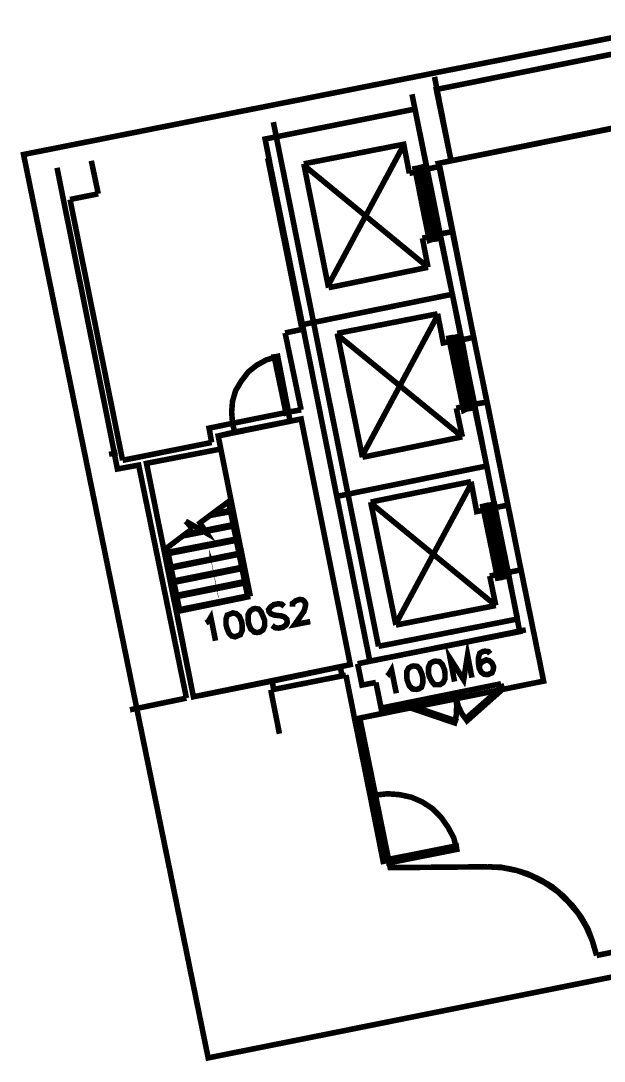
# Model space of a CAD drawing. Header units: millimetres. Extents: x 80 to 209, y 131 to 194.
# Drawn here: x 80.06 to 103.74, y 130.74 to 172.95 of the extents above; entities that cross this region are included whole.
import ezdxf

# ---------------------------------------------------------------- set-up
doc = ezdxf.new("R2010")
doc.units = ezdxf.units.MM
doc.layers.add('H', color=7, linetype='Continuous')
doc.layers.add('P', color=7, linetype='Continuous')

msp = doc.modelspace()

# ---------------------------------------------------------------- hatches: boundary and pattern name
at = {"layer": 'H', "linetype": 'Continuous'}
msp.add_hatch(color=256, dxfattribs=at).paths.add_polyline_path([(87.718, 151.112), (87.842, 151.13), (87.701, 151.5), (87.718, 151.112)])

# ---------------------------------------------------------------- linework, layer by layer
at = {"layer": 'P'}
for points, const_width in [([(80.17, 167.525), (87.665, 130.869), (208.864, 155.134), (208.774, 183.885), (199.619, 183.885), (199.619, 194.239), (191.047, 194.239), (191.047, 186.567), (176.213, 186.567), (80.17, 167.525), (80.17, 167.525)], 0.226), ([(105.481, 168.875), (104.916, 171.768), (96.926, 170.162), (97.525, 167.27), (105.481, 168.875), (105.481, 168.875)], 0.226), ([(96.855, 170.674), (97.525, 167.27)], 0.226), ([(95.938, 169.968), (96.555, 166.934)], 0.226), ([(97.578, 161.854), (97.137, 163.971), (96.061, 169.369), (89.976, 168.152), (90.188, 167.076), (91.493, 160.62), (97.578, 161.854), (97.578, 161.854)], 0.226), ([(94.58, 147.567), (90.311, 168.839)], 0.226), ([(109.59, 155.434), (109.238, 157.251), (108.391, 157.092), (105.992, 168.963), (97.014, 167.164), (101.283, 146.156), (93.821, 144.657), (95.056, 138.589), (98.989, 138.624)], 0.226), ([(105.481, 168.875), (97.525, 167.27)], 0.226), ([(95.832, 166.758), (95.603, 167.94), (91.546, 167.146)], 0.226), ([(95.603, 167.905), (92.534, 162.207)], 0.226), ([(82.92, 167.27), (83.203, 165.929)], 0.226), ([(91.475, 160.426), (90.082, 167.375)], 0.226), ([(91.546, 167.146), (92.551, 162.119)], 0.226), ([(91.546, 167.093), (96.591, 162.948)], 0.226), ([(96.591, 165.559), (96.308, 167.005), (96.52, 167.058), (96.802, 165.594), (96.591, 165.559), (96.591, 165.559)], 0.226), ([(97.067, 167.04), (97.014, 167.164), (97.525, 167.27)], 0.226), ([(83.838, 155.504), (81.527, 166.987)], 0.226), ([(95.832, 166.758), (96.555, 166.917)], 0.226), ([(96.061, 166.952), (96.167, 166.97), (96.467, 165.541), (96.344, 165.506), (96.061, 166.952), (96.061, 166.952)], 0.226), ([(97.067, 167.04), (96.555, 166.934)], 0.226), ([(97.084, 164.306), (96.555, 166.934)], 0.226), ([(97.067, 167.04), (97.596, 164.394)], 0.226), ([(83.203, 165.929), (82.056, 165.7)], 0.226), ([(82.056, 165.7), (84.19, 155.116)], 0.226), ([(96.643, 164.042), (96.749, 164.077), (96.467, 165.541), (96.344, 165.506), (96.643, 164.042), (96.643, 164.042)], 0.226), ([(96.591, 165.559), (96.89, 164.095), (97.102, 164.13), (96.802, 165.594), (96.591, 165.559), (96.591, 165.559)], 0.226), ([(96.361, 164.13), (97.084, 164.289)], 0.226), ([(96.591, 162.948), (96.361, 164.13)], 0.226), ([(97.084, 164.306), (97.596, 164.394)], 0.226), ([(97.084, 164.306), (97.949, 160.002)], 0.226), ([(97.596, 164.394), (98.443, 160.108)], 0.226), ([(92.551, 162.119), (96.591, 162.948)], 0.226), ([(98.972, 154.887), (98.513, 157.092), (98.019, 159.72), (97.578, 161.854), (91.493, 160.62), (92.886, 153.652), (98.972, 154.887), (98.972, 154.887)], 0.226), ([(96.979, 161.061), (92.904, 160.267)], 0.226), ([(96.996, 161.025), (93.927, 155.31)], 0.226), ([(97.931, 160.038), (97.208, 159.879), (96.979, 161.061)], 0.226), ([(90.787, 160.285), (91.475, 160.426)], 0.226), ([(91.44, 157.163), (90.787, 160.285)], 0.226), ([(92.904, 160.267), (93.927, 155.24)], 0.226), ([(92.904, 160.214), (97.984, 156.069)], 0.226), ([(97.437, 160.073), (97.543, 160.091), (97.843, 158.627), (97.737, 158.609), (97.437, 160.073), (97.437, 160.073)], 0.226), ([(97.984, 158.679), (97.702, 160.108), (97.896, 160.161), (98.178, 158.715), (97.984, 158.679), (97.984, 158.679)], 0.226), ([(98.443, 160.108), (97.949, 160.002)], 0.226), ([(98.478, 157.392), (97.949, 160.002)], 0.226), ([(98.443, 160.108), (98.989, 157.48)], 0.226), ([(90.488, 159.332), (90.346, 159.314), (90.823, 157.039), (90.928, 157.074), (90.488, 159.332), (90.029, 159.191), (89.641, 158.979), (89.288, 158.697), (89.006, 158.327), (88.777, 157.939), (88.653, 157.515), (88.618, 157.074), (88.653, 156.616)], 0.226), ([(98.037, 157.145), (98.143, 157.198), (97.843, 158.627), (97.737, 158.609), (98.037, 157.145), (98.037, 157.145)], 0.226), ([(97.984, 158.679), (98.266, 157.215), (98.478, 157.251), (98.178, 158.715), (97.984, 158.679), (97.984, 158.679)], 0.226), ([(97.737, 157.233), (98.46, 157.392)], 0.226), ([(98.478, 157.392), (98.989, 157.48)], 0.226), ([(98.478, 157.392), (99.307, 153.194)], 0.226), ([(99.836, 153.3), (98.989, 157.48)], 0.226), ([(99.836, 153.3), (98.989, 157.48)], 0.226), ([(99.836, 153.3), (98.989, 157.48)], 0.226), ([(90.928, 157.074), (88.653, 156.616)], 0.226), ([(90.928, 157.074), (91.44, 157.163)], 0.226), ([(90.928, 157.074), (90.981, 156.704), (91.44, 156.792)], 0.226), ([(97.984, 156.069), (97.737, 157.233)], 0.226), ([(93.433, 146.826), (87.066, 145.521), (85.161, 154.993), (88.177, 155.575), (88.071, 156.104), (91.44, 156.792), (93.433, 146.826), (93.433, 146.826)], 0.226), ([(87.806, 155.84), (87.701, 156.422), (88.653, 156.616)], 0.226), ([(88.071, 156.104), (88.741, 156.263), (88.653, 156.616)], 0.226), ([(88.741, 156.263), (90.981, 156.704)], 0.226), ([(93.433, 146.826), (91.44, 156.792)], 0.226), ([(88.071, 156.104), (89.376, 149.595)], 0.226), ([(87.806, 155.84), (84.19, 155.116)], 0.226), ([(93.927, 155.24), (97.984, 156.069)], 0.226), ([(83.767, 155.275), (83.732, 155.487)], 0.226), ([(83.891, 155.293), (83.855, 155.522)], 0.226), ([(83.891, 155.293), (83.855, 155.504)], 0.226), ([(86.783, 145.468), (84.843, 154.922), (83.979, 154.764), (83.873, 155.293)], 0.226), ([(100.312, 148.167), (99.871, 150.442), (99.413, 152.682), (98.972, 154.887), (92.886, 153.652), (94.227, 146.967), (100.312, 148.167), (100.312, 148.167)], 0.226), ([(98.337, 154.252), (94.262, 153.423)], 0.226), ([(98.354, 154.182), (95.285, 148.484)], 0.226), ([(99.307, 153.194), (98.566, 153.035), (98.337, 154.252)], 0.226), ([(86.748, 152.647), (87.612, 152.153), (87.33, 152.576), (88.583, 153.511)], 0.226), ([(88.494, 153.441), (89.27, 149.578)], 0.226), ([(94.262, 153.423), (95.285, 148.431)], 0.226), ([(94.262, 153.388), (99.342, 149.225)], 0.226), ([(98.813, 153.247), (98.954, 153.282), (99.219, 151.818), (99.113, 151.8), (98.813, 153.247), (98.813, 153.247)], 0.226), ([(99.378, 151.836), (99.078, 153.3), (99.289, 153.335), (99.572, 151.871), (99.378, 151.836), (99.378, 151.836)], 0.226), ([(99.378, 151.836), (99.66, 150.389), (99.871, 150.424), (99.572, 151.871), (99.378, 151.836), (99.078, 153.3), (99.289, 153.335), (99.572, 151.871), (99.378, 151.836), (99.378, 151.836)], 0.226), ([(99.378, 151.836), (99.078, 153.3), (99.289, 153.335), (99.572, 151.871), (99.378, 151.836), (99.378, 151.836)], 0.226), ([(99.836, 153.3), (99.307, 153.194)], 0.226), ([(99.836, 153.3), (99.307, 153.194)], 0.226), ([(99.836, 153.3), (99.307, 153.194)], 0.226), ([(99.307, 153.194), (99.836, 150.566)], 0.226), ([(100.365, 150.671), (99.836, 153.3)], 0.226), ([(88.583, 153.035), (87.718, 152.876)], 0.226), ([(88.583, 153.088), (87.842, 152.929)], 0.226), ([(87.03, 152.347), (85.884, 151.483)], 0.226), ([(88.706, 152.453), (86.625, 152.047)], 0.226), ([(86.748, 152.647), (87.03, 152.347)], 0.226), ([(88.671, 152.506), (87.542, 152.277)], 0.226), ([(88.812, 151.924), (85.99, 151.377)], 0.226), ([(88.812, 151.871), (86.007, 151.324)], 0.226), ([(87.454, 152.259), (86.713, 152.118)], 0.226), ([(99.378, 151.836), (99.66, 150.389), (99.871, 150.424), (99.572, 151.871), (99.378, 151.836), (99.378, 151.836)], 0.226), ([(99.378, 151.836), (99.66, 150.389), (99.871, 150.424), (99.572, 151.871), (99.378, 151.836), (99.378, 151.836)], 0.226), ([(87.066, 145.521), (85.884, 151.483)], 0.226), ([(86.483, 148.996), (85.972, 151.536)], 0.226), ([(86.501, 149.049), (85.99, 151.606)], 0.226), ([(99.413, 150.336), (99.519, 150.354), (99.219, 151.818), (99.113, 151.8), (99.413, 150.336), (99.413, 150.336)], 0.226), ([(99.413, 150.336), (99.519, 150.354), (99.219, 151.818), (99.113, 151.8), (99.413, 150.336), (99.413, 150.336)], 0.226), ([(99.413, 150.336), (99.519, 150.354), (99.219, 151.818), (99.113, 151.8), (99.413, 150.336), (99.413, 150.336)], 0.226), ([(88.918, 151.342), (86.113, 150.777)], 0.226), ([(88.935, 151.306), (86.113, 150.742)], 0.226), ([(87.771, 151.13), (88.089, 149.525)], 0.019), ([(89.041, 150.777), (86.219, 150.213)], 0.226), ([(89.041, 150.724), (86.254, 150.16)], 0.226), ([(99.836, 150.566), (100.365, 150.671)], 0.226), ([(99.836, 150.566), (100.365, 150.671)], 0.226), ([(99.836, 150.566), (100.365, 150.671)], 0.226), ([(89.147, 150.195), (86.36, 149.631)], 0.226), ([(99.095, 150.424), (99.836, 150.566)], 0.226), ([(99.095, 150.424), (99.342, 150.46)], 0.226), ([(99.095, 150.424), (99.342, 150.46)], 0.226), ([(99.342, 149.225), (99.095, 150.424)], 0.226), ([(99.342, 149.225), (99.095, 150.424)], 0.226), ([(99.342, 149.225), (99.095, 150.424)], 0.226), ([(99.836, 150.566), (100.224, 148.678)], 0.226), ([(99.836, 150.566), (100.224, 148.678)], 0.226), ([(99.836, 150.566), (100.224, 148.678)], 0.226), ([(89.165, 150.142), (86.36, 149.578)], 0.226), ([(89.376, 149.595), (86.378, 148.978)], 0.226), ([(89.27, 149.613), (86.466, 149.049)], 0.226), ([(91.087, 149.172), (91.087, 149.313), (91.228, 149.419), (91.387, 149.472), (91.493, 149.454), (91.563, 149.401), (91.616, 149.313), (91.616, 149.225), (91.599, 149.137), (91.546, 148.978), (91.175, 148.449), (91.81, 148.572)], 0.226), ([(87.577, 148.519), (87.665, 148.572), (87.771, 148.749), (87.965, 147.796)], 0.226), ([(88.583, 148.89), (88.441, 148.837), (88.388, 148.678), (88.388, 148.449), (88.424, 148.308), (88.512, 148.096), (88.618, 147.99), (88.759, 147.955), (88.847, 147.99), (88.971, 148.043), (89.041, 148.202), (89.041, 148.431), (89.023, 148.572), (88.935, 148.784), (88.812, 148.89), (88.671, 148.925), (88.583, 148.89), (88.583, 148.89)], 0.226), ([(89.482, 149.084), (89.359, 148.996), (89.288, 148.855), (89.288, 148.625), (89.306, 148.484), (89.394, 148.273), (89.535, 148.149), (89.658, 148.131), (89.764, 148.149), (89.888, 148.237), (89.958, 148.396), (89.958, 148.625), (89.905, 148.749), (89.817, 148.96), (89.711, 149.084), (89.57, 149.102), (89.482, 149.084), (89.482, 149.084)], 0.226), ([(90.752, 149.19), (90.646, 149.278), (90.505, 149.296), (90.329, 149.26), (90.205, 149.172), (90.117, 149.066), (90.135, 148.978), (90.205, 148.89), (90.346, 148.837), (90.646, 148.802), (90.752, 148.766), (90.858, 148.661), (90.876, 148.537), (90.823, 148.431), (90.699, 148.343), (90.523, 148.308), (90.382, 148.325), (90.258, 148.414)], 0.226), ([(95.285, 148.431), (99.342, 149.225)], 0.226), ([(94.58, 147.567), (100.224, 148.678)], 0.226), ([(93.733, 146.861), (100.559, 148.237)], 0.226), ([(97.667, 146.138), (97.49, 147.073), (98.037, 146.209), (98.196, 147.214), (98.372, 146.297)], 0.226), ([(97.667, 146.138), (97.49, 147.073), (98.037, 146.209), (98.196, 147.214), (98.372, 146.297)], 0.226), ([(97.667, 146.138), (97.49, 147.073), (98.037, 146.209), (98.196, 147.214), (98.372, 146.297)], 0.226), ([(97.667, 146.138), (97.49, 147.073), (98.037, 146.209), (98.196, 147.214), (98.372, 146.297)], 0.226), ([(99.113, 147.267), (99.042, 147.355), (98.901, 147.373), (98.813, 147.355), (98.69, 147.285), (98.637, 147.108), (98.637, 146.879), (98.672, 146.667), (98.76, 146.509), (98.866, 146.438), (99.007, 146.42), (99.183, 146.491), (99.236, 146.614), (99.254, 146.738), (99.183, 146.897), (99.078, 146.985), (98.954, 147.02), (98.778, 146.932), (98.69, 146.826), (98.672, 146.667)], 0.226), ([(99.113, 147.267), (99.042, 147.355), (98.901, 147.373), (98.813, 147.355), (98.69, 147.285), (98.637, 147.108), (98.637, 146.879), (98.672, 146.667), (98.76, 146.509), (98.866, 146.438), (99.007, 146.42), (99.183, 146.491), (99.236, 146.614), (99.254, 146.738), (99.183, 146.897), (99.078, 146.985), (98.954, 147.02), (98.778, 146.932), (98.69, 146.826), (98.672, 146.667)], 0.226), ([(99.113, 147.267), (99.042, 147.355), (98.901, 147.373), (98.813, 147.355), (98.69, 147.285), (98.637, 147.108), (98.637, 146.879), (98.672, 146.667), (98.76, 146.509), (98.866, 146.438), (99.007, 146.42), (99.183, 146.491), (99.236, 146.614), (99.254, 146.738), (99.183, 146.897), (99.078, 146.985), (98.954, 147.02), (98.778, 146.932), (98.69, 146.826), (98.672, 146.667)], 0.226), ([(99.113, 147.267), (99.042, 147.355), (98.901, 147.373), (98.813, 147.355), (98.69, 147.285), (98.637, 147.108), (98.637, 146.879), (98.672, 146.667), (98.76, 146.509), (98.866, 146.438), (99.007, 146.42), (99.183, 146.491), (99.236, 146.614), (99.254, 146.738), (99.183, 146.897), (99.078, 146.985), (98.954, 147.02), (98.778, 146.932), (98.69, 146.826), (98.672, 146.667)], 0.226), ([(93.433, 146.826), (93.028, 146.738), (93.098, 146.368), (93.257, 146.403)], 0.226), ([(93.733, 146.861), (93.909, 145.997), (94.474, 146.103)], 0.226), ([(94.933, 146.368), (95.003, 146.438), (95.109, 146.614), (95.303, 145.662)], 0.226), ([(94.933, 146.368), (95.003, 146.438), (95.109, 146.614), (95.303, 145.662)], 0.226), ([(94.933, 146.368), (95.003, 146.438), (95.109, 146.614), (95.303, 145.662)], 0.226), ([(94.933, 146.368), (95.003, 146.438), (95.109, 146.614), (95.303, 145.662)], 0.226), ([(96.802, 146.95), (96.679, 146.879), (96.608, 146.72), (96.608, 146.491), (96.643, 146.35), (96.749, 146.138), (96.855, 146.015), (97.084, 146.015), (97.208, 146.103), (97.278, 146.244), (97.278, 146.491), (97.261, 146.614), (97.173, 146.826), (97.049, 146.95), (96.89, 146.967), (96.802, 146.95), (96.802, 146.95)], 0.226), ([(96.802, 146.95), (96.679, 146.879), (96.608, 146.72), (96.608, 146.491), (96.643, 146.35), (96.749, 146.138), (96.855, 146.015), (97.084, 146.015), (97.208, 146.103), (97.278, 146.244), (97.278, 146.491), (97.261, 146.614), (97.173, 146.826), (97.049, 146.95), (96.89, 146.967), (96.802, 146.95), (96.802, 146.95)], 0.226), ([(96.802, 146.95), (96.679, 146.879), (96.608, 146.72), (96.608, 146.491), (96.643, 146.35), (96.749, 146.138), (96.855, 146.015), (97.084, 146.015), (97.208, 146.103), (97.278, 146.244), (97.278, 146.491), (97.261, 146.614), (97.173, 146.826), (97.049, 146.95), (96.89, 146.967), (96.802, 146.95), (96.802, 146.95)], 0.226), ([(96.802, 146.95), (96.679, 146.879), (96.608, 146.72), (96.608, 146.491), (96.643, 146.35), (96.749, 146.138), (96.855, 146.015), (97.084, 146.015), (97.208, 146.103), (97.278, 146.244), (97.278, 146.491), (97.261, 146.614), (97.173, 146.826), (97.049, 146.95), (96.89, 146.967), (96.802, 146.95), (96.802, 146.95)], 0.226), ([(90.329, 145.821), (93.098, 146.368), (93.028, 146.738), (90.258, 146.156), (90.329, 145.821), (90.329, 145.821)], 0.226), ([(93.61, 144.621), (93.257, 146.403)], 0.226), ([(95.92, 146.756), (95.797, 146.685), (95.726, 146.544), (95.726, 146.315), (95.744, 146.191), (95.832, 145.962), (95.956, 145.838), (96.114, 145.821), (96.203, 145.838), (96.326, 145.909), (96.379, 146.085), (96.379, 146.297), (96.344, 146.438), (96.255, 146.65), (96.15, 146.756), (96.008, 146.773), (95.92, 146.756), (95.92, 146.756)], 0.226), ([(95.92, 146.756), (95.797, 146.685), (95.726, 146.544), (95.726, 146.315), (95.744, 146.191), (95.832, 145.962), (95.956, 145.838), (96.114, 145.821), (96.203, 145.838), (96.326, 145.909), (96.379, 146.085), (96.379, 146.297), (96.344, 146.438), (96.255, 146.65), (96.15, 146.756), (96.008, 146.773), (95.92, 146.756), (95.92, 146.756)], 0.226), ([(95.92, 146.756), (95.797, 146.685), (95.726, 146.544), (95.726, 146.315), (95.744, 146.191), (95.832, 145.962), (95.956, 145.838), (96.114, 145.821), (96.203, 145.838), (96.326, 145.909), (96.379, 146.085), (96.379, 146.297), (96.344, 146.438), (96.255, 146.65), (96.15, 146.756), (96.008, 146.773), (95.92, 146.756), (95.92, 146.756)], 0.226), ([(95.92, 146.756), (95.797, 146.685), (95.726, 146.544), (95.726, 146.315), (95.744, 146.191), (95.832, 145.962), (95.956, 145.838), (96.114, 145.821), (96.203, 145.838), (96.326, 145.909), (96.379, 146.085), (96.379, 146.297), (96.344, 146.438), (96.255, 146.65), (96.15, 146.756), (96.008, 146.773), (95.92, 146.756), (95.92, 146.756)], 0.226), ([(90.329, 145.821), (90.258, 146.156), (87.066, 145.521)], 0.226), ([(94.474, 146.103), (94.686, 145.062), (95.814, 145.292), (95.85, 145.08)], 0.226), ([(99.554, 146.05), (95.814, 145.292)], 0.226), ([(99.607, 145.821), (99.554, 146.05)], 0.226), ([(99.607, 145.821), (99.554, 146.05), (99.607, 145.821), (99.607, 145.821)], 0.226), ([(90.329, 145.821), (90.205, 145.803)], 0.226), ([(90.205, 145.803), (90.558, 144.022)], 0.226), ([(95.85, 145.08), (99.607, 145.821)], 0.226), ([(98.178, 144.551), (98.125, 144.639), (99.554, 145.891), (99.607, 145.821), (98.178, 144.551), (98.178, 144.551)], 0.226), ([(84.49, 144.992), (86.783, 145.468)], 0.226), ([(97.667, 144.463), (97.702, 144.551), (95.867, 145.168), (95.85, 145.08), (97.667, 144.463), (97.737, 144.78), (97.755, 145.133), (97.737, 145.45)], 0.226), ([(97.737, 145.45), (97.825, 145.133), (97.966, 144.833), (98.178, 144.551)], 0.226), ([(95.85, 145.08), (93.821, 144.657), (94.456, 141.534)], 0.226), ([(94.245, 141.482), (93.61, 144.621)], 0.226), ([(93.839, 144.533), (93.627, 144.498)], 0.226), ([(93.698, 144.515), (94.262, 141.64)], 0.226), ([(94.315, 141.64), (93.733, 144.515)], 0.226), ([(94.333, 141.64), (93.751, 144.515)], 0.226), ([(94.368, 141.658), (93.786, 144.533)], 0.226), ([(94.439, 141.658), (94.209, 141.605)], 0.226), ([(94.456, 141.534), (94.245, 141.482)], 0.226), ([(94.791, 138.73), (94.245, 141.482)], 0.226), ([(97.755, 139.33), (97.737, 139.471), (94.985, 138.924), (95.003, 138.783), (97.755, 139.33), (97.631, 139.806), (97.402, 140.229), (97.12, 140.635), (96.767, 140.988), (96.361, 141.252), (95.92, 141.446), (95.426, 141.552), (94.95, 141.587), (94.456, 141.534)], 0.226), ([(95.003, 138.783), (94.456, 141.534)], 0.226), ([(103.434, 135.026), (103.276, 135.573), (103.082, 136.102), (102.799, 136.596), (102.464, 137.037), (102.076, 137.442), (101.635, 137.813), (101.159, 138.095), (100.63, 138.342), (100.101, 138.501), (99.554, 138.606), (98.989, 138.624)], 0.226), ([(103.434, 135.026), (103.276, 135.573), (103.082, 136.102), (102.799, 136.596), (102.464, 137.037), (102.076, 137.442), (101.635, 137.813), (101.159, 138.095), (100.63, 138.342), (100.101, 138.501), (99.554, 138.606), (98.989, 138.624)], 0.226), ([(103.434, 135.026), (103.258, 135.625), (103.011, 136.19), (102.694, 136.719), (102.288, 137.195), (101.847, 137.619), (101.335, 137.971), (100.789, 138.254), (100.224, 138.465), (99.607, 138.589), (98.989, 138.624)], 0.226), ([(103.434, 135.026), (107.103, 135.767)], 0.226)]:
    msp.add_lwpolyline(points, dxfattribs=dict(at, const_width=const_width))

doc.saveas('drawing.dxf')
